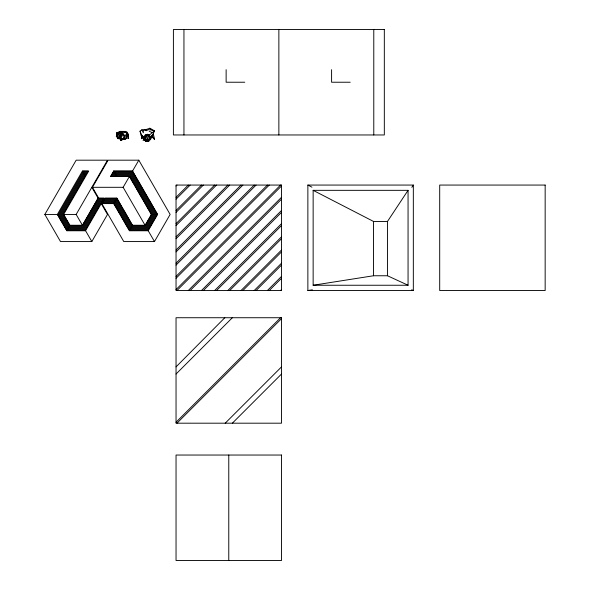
<?xml version="1.0" encoding="UTF-8"?>
<svg xmlns="http://www.w3.org/2000/svg" width="590" height="590" viewBox="0 0 590 590"><rect width="100%" height="100%" fill="white"/><g stroke="black" fill="none" stroke-linecap="round" stroke-linejoin="round"><path stroke-width="0.89" d="M142.035 135.213L142.02 136.43L143.672 139.24L143.68 138.208M150.546 138.871L150.575 137.16L148.99 135.051L147.603 134.306L145.088 135.169C143.274 137.087 143.93 140.737 146.6 141.475L148.739 141.298L150.546 138.871L150.575 137.16L148.99 135.051M144.262 136.504L144.196 138.945L145.221 140.73L146.6 141.475M121.769 134.431L120.058 135.634L119.962 137.876L122.381 139.144L124.239 138.215L124.8 136.29L123.812 134.491L121.651 134.122L120.692 135.449L119.962 137.876L122.381 139.144L124.121 137.632L124.239 138.215L121.511 138.857L121.879 132.507L117.69 134.719L116.488 132.957L120.257 131.371L125.5 131.408L127.58 134.395L125.486 138.945L120.508 139.955L120.633 138.879L117.395 137.448L116.547 135.597L116.488 132.957L118.693 132.706M126.813 133.222L128.148 133.982L128.642 138.281L126.931 137.942L121.297 139.793L120.176 138.812L117.712 138.621L117.934 137.204M150.118 139.837L150.62 137.573L149.55 135.634L147.603 134.306L145.088 135.169M143.672 139.24L141.157 135.361L140.022 131.172L141.829 129.829L146.445 129.387L146.114 130.766L148.547 129.653L151.593 130.014L149.816 128.222L143.754 130.434M149.631 137.603L148.437 140.11L146.423 140.25L145.103 137.632L145.531 136.246L147.434 135.28L148.968 136.017L149.41 136.939L149.447 138.237L148.591 139.985L147.412 140.509L146.165 139.756L145.162 137.868L145.369 136.519L146.593 135.471L149.012 135.973L149.631 137.603L148.429 135.921L146.165 135.951L145.103 137.632M142.293 136.312L141.541 138.739L142.433 136.467M152.294 136.379L152.84 134.704L152.368 134.963M122.211 138.997L125.707 139.107L126.813 136.135M119.239 133.805L117.69 134.719L118.435 134.874L120.257 131.371L117.934 133.141L117.69 134.719L120.692 135.449L120.235 133.222L121.252 132.492L121.496 133.052L122.676 132.728L123.31 135.029M127.742 136.098L128.052 135.412L128.524 137.404L127.742 136.098L128.642 138.281M143.886 138.775L143.156 140.368L143.953 138.731M150.915 138.916L154.521 130.818L149.816 128.222M145.885 136.851L146.593 135.471M117.137 134.933L116.252 136.526L117.469 137.227L117.712 138.621M98.088 198.166L104.356 198.166L101.222 203.587L107.491 214.443L91.826 241.568L60.505 241.568L44.84 214.443L76.162 160.185L107.491 160.185L76.162 214.443L63.632 214.443L69.9 225.292L82.43 225.292L98.088 198.166L91.826 187.31M44.84 214.443L57.37 214.443L82.43 171.034L88.692 171.041L63.632 214.443M57.909 215.372L83.507 171.034M58.454 216.316L84.591 171.041M58.993 217.253L85.675 171.041M59.538 218.189L86.76 171.041M60.077 219.133L87.844 171.041M60.623 220.07L63.75 214.642M61.161 221.007L64.295 215.586M61.707 221.951L64.834 216.523M62.245 222.887L65.379 217.459M62.791 223.824L65.918 218.403M63.329 224.768L66.464 219.34M63.875 225.705L67.002 220.277M64.413 226.641L67.548 221.22M64.959 227.585L68.086 222.157M65.497 228.522L68.632 223.094M66.043 229.458L69.17 224.038M66.582 230.402L69.716 224.974M57.37 214.443L66.766 230.719L69.9 225.292M98.714 198.166L92.453 187.31L108.118 160.185L138.812 160.185L170.134 214.443L154.477 241.568L123.775 241.568L101.849 203.587L104.983 198.166L116.886 198.166L132.543 225.292L129.409 230.719L113.752 203.594L116.857 198.166M67.481 230.719L70.616 225.292M68.565 230.719L71.7 225.292M69.65 230.719L72.784 225.292M70.734 230.719L73.868 225.292M71.818 230.719L74.952 225.292M72.909 230.719L76.036 225.292M73.993 230.719L77.12 225.292M75.078 230.719L78.205 225.292M76.162 230.719L79.289 225.292M77.246 230.719L80.373 225.292M78.33 230.719L81.457 225.292M79.414 230.719L98.206 198.166M110.736 176.462L113.87 171.041M80.498 230.719L99.29 198.166M111.82 176.462L114.954 171.041M81.582 230.719L100.374 198.166M112.904 176.462L116.038 171.041M82.666 230.719L101.458 198.166M113.988 176.462L117.122 171.041M83.751 230.719L102.542 198.166M115.072 176.462L118.207 171.041M84.835 230.719L103.626 198.166M116.156 176.462L119.291 171.041M91.826 241.568L85.565 230.719L101.222 203.587M117.24 176.462L120.375 171.041M102.667 203.587L105.794 198.166M118.325 176.462L121.459 171.041M103.752 203.594L106.879 198.166M119.409 176.462L122.543 171.041M104.836 203.594L107.963 198.166M120.493 176.462L123.627 171.041M105.92 203.594L109.047 198.166M121.577 176.462L124.711 171.041M107.004 203.594L110.131 198.166M122.661 176.462L125.795 171.041M108.088 203.594L111.222 198.166M123.745 176.462L126.88 171.034M109.172 203.594L112.307 198.166M124.829 176.462L127.964 171.034M110.256 203.594L113.391 198.166M125.913 176.462L129.048 171.034M111.34 203.594L114.475 198.166M126.998 176.462L130.132 171.034M112.425 203.594L115.559 198.166M128.082 176.462L131.216 171.034M113.509 203.594L116.643 198.166M129.173 176.462L132.3 171.034M132.543 225.292L145.074 225.292L123.148 187.31L129.417 176.462L110.618 176.462L113.752 171.041L132.543 171.034L138.812 160.185M114.172 204.317L117.307 198.896M129.837 177.192L132.964 171.764M114.718 205.261L117.845 199.833M130.375 178.128L133.51 172.708M115.257 206.198L118.391 200.77M130.921 179.072L134.048 173.644M115.802 207.134L118.929 201.714M131.459 180.009L134.594 174.581M116.341 208.078L119.475 202.65M132.005 180.946L135.132 175.525M116.886 209.015L120.013 203.587M132.543 181.89L135.678 176.462M117.425 209.952L120.559 204.531M133.089 182.826L136.216 177.398M117.971 210.895L121.097 205.468M133.628 183.763L136.762 178.342M118.509 211.832L121.643 206.404M134.173 184.707L137.3 179.279M119.055 212.769L122.182 207.348M134.712 185.644L137.846 180.216M119.593 213.713L122.727 208.285M135.258 186.58L138.392 181.16M120.139 214.649L123.266 209.221M135.796 187.524L138.93 182.096M120.677 215.586L123.812 210.165M136.342 188.461L139.476 183.033M121.223 216.53L124.35 211.102M136.88 189.397L140.014 183.977M121.761 217.467L124.896 212.039M137.426 190.341L140.56 184.913M122.307 218.403L125.434 212.983M137.964 191.278L141.099 185.85M122.845 219.347L125.98 213.919M138.51 192.215L141.644 186.794M123.391 220.284L126.518 214.856M139.048 193.159L142.183 187.731M123.93 221.22L127.064 215.8M139.594 194.095L142.728 188.667M124.475 222.165L127.602 216.737M140.132 195.032L143.267 189.611M125.014 223.101L128.148 217.673M140.678 195.976L143.812 190.548M125.559 224.038L128.694 218.617M141.216 196.913L144.351 191.484M126.098 224.982L129.232 219.554M141.762 197.849L144.897 192.429M126.644 225.918L129.778 220.498M142.308 198.793L145.435 193.365M127.182 226.855L130.316 221.434M142.846 199.73L145.981 194.302M127.728 227.799L130.862 222.371M143.392 200.666L146.519 195.246M128.266 228.736L131.4 223.315M143.93 201.61L147.065 196.182M128.812 229.68L131.946 224.252M144.476 202.547L147.603 197.119M129.35 230.616L132.484 225.188M145.015 203.484L148.149 198.063M130.375 230.719L133.51 225.292M145.56 204.428L148.687 199M131.459 230.719L134.594 225.292M146.099 205.364L149.233 199.944M132.543 230.719L135.678 225.292M146.645 206.301L149.772 200.88M133.628 230.719L136.762 225.292M147.183 207.245L150.317 201.817M134.712 230.719L137.846 225.292M147.729 208.181L150.856 202.761M135.803 230.719L138.93 225.292M148.267 209.118L151.401 203.697M136.887 230.719L140.014 225.292M148.813 210.062L151.94 204.634M137.972 230.719L141.099 225.292M149.351 210.999L152.486 205.578M139.056 230.719L142.183 225.292M149.897 211.943L153.024 206.515M140.14 230.719L143.267 225.292M150.435 212.879L153.57 207.451M141.224 230.719L144.358 225.292M150.981 213.816L154.115 208.395M145.074 225.292L151.342 214.443L157.604 214.443L132.543 171.034M142.308 230.719L154.654 209.332M143.392 230.719L155.2 210.269M144.476 230.719L155.738 211.213M145.56 230.719L156.284 212.149M146.645 230.719L156.822 213.086M147.729 230.719L157.368 214.03M129.409 230.719L148.208 230.719L157.604 214.443M120.257 131.371L119.431 132.625L123.148 131.467L127.101 132.204L127.58 134.395L124.247 135.427M408.059 285.25L387.49 275.759L387.49 221.442L408.059 190.334L313.143 190.334L313.143 285.25L408.059 285.25L408.059 190.334M411.827 187.332L413.332 185.061L307.869 185.061L307.869 290.523L413.332 290.523L413.332 185.061M151.918 135.951L152.84 134.704M146.423 140.25L147.389 139.21L148.429 135.921L148.968 136.017M145.302 130.545L146.445 129.387M176.041 366.892L224.812 317.73M176.041 185.99L176.971 185.061M176.041 197.311L188.291 185.061M176.041 199.169L190.157 185.061M176.041 210.49L201.47 185.061M176.041 212.356L203.336 185.061M176.041 223.676L214.657 185.061M176.041 225.535L216.523 185.061M176.041 236.856L227.836 185.061M176.041 238.721L229.702 185.061M176.041 250.042L241.022 185.061M176.041 251.908L242.888 185.061M176.041 263.221L254.202 185.061M176.041 265.087L256.067 185.061M176.041 276.408L267.388 185.061M176.041 278.274L269.254 185.061M176.041 289.587L280.567 185.061M176.971 290.523L281.504 185.99M188.291 290.523L281.504 197.311M190.157 290.523L281.504 199.169M201.47 290.523L281.504 210.49M203.336 290.523L281.504 212.356M214.657 290.523L281.504 223.676M216.523 290.523L281.504 225.535M227.836 290.523L281.504 236.856M229.702 290.523L281.504 238.721M241.022 290.523L281.504 250.042M242.888 290.523L281.504 251.908M254.202 290.523L281.504 263.221M256.067 290.523L281.504 265.087M176.041 374.031L232.342 317.73M267.388 290.523L281.504 276.408M269.254 290.523L281.504 278.274M280.567 290.523L281.504 289.587M176.041 422.256L280.567 317.73M176.971 423.192L281.504 318.659M225.203 423.192L281.504 366.892M232.342 423.192L281.504 374.031M149.13 135.265L154.521 130.818L152.058 130.272M152.316 134.918L153.348 133.996L154.587 139.336L151.283 136.393M126.828 135.103L128.148 133.982M151.018 136.902L152.294 136.113L151.8 135.383L154.587 139.336L151.881 135.781M120.692 135.449L117.395 137.448L116.805 134.727M120.235 133.222L121.879 132.507L122.676 132.728M126.931 137.942L120.906 140.339L120.508 139.955M150.059 137.138L152.25 136.423M313.143 285.25L373.514 275.759L387.49 275.759M307.869 290.523L312.376 289.815M125.028 132.278L127.101 132.204M244.747 82.231L226.132 82.231L226.132 69.686M350.209 82.231L331.595 82.231L331.595 69.686M92.453 187.31L123.148 187.31M101.841 203.587L113.752 203.594M313.143 190.334L373.514 221.442L387.49 221.442M66.766 230.719L85.557 230.719M146.327 135.53L148.208 135.545M126.562 132.639L124.047 132.61L123.148 131.467L124.402 132.013M148.739 141.298L146.054 141.246L144.572 139.941L144.048 138.429M124.291 135.847L126.924 136.32M120.058 135.634L123.871 135.855L124.239 138.215M149.196 131.246L152.05 132.521M411.687 289.764L413.332 290.523M141.157 135.361L144.048 136.799M307.869 185.061L311.948 187.163M148.437 140.11L147.389 139.21L146.165 135.951M121.879 132.507L123.103 133.701M119.261 137.684L120.906 140.339M129.417 176.462L151.342 214.443M113.73 171.071L116.842 176.462M148.208 230.712L154.477 241.568M82.46 171.034L85.572 176.44M76.162 214.443L82.43 225.292M141.829 129.829L143.377 132.831L143.326 130.833M118.17 134.343L118.435 134.874M148.547 135.811L149.329 137.382M140.022 131.172L141.814 135.693M127.831 134.837L128.037 136.12M373.78 29.5L373.78 134.963M373.514 221.442L373.514 275.759M278.864 29.5L278.864 134.963M228.773 455.038L228.773 560.5M183.947 29.5L183.947 134.963M384.326 29.5L173.401 29.5L173.401 134.963L384.326 134.963L384.326 29.5M281.504 185.061L176.041 185.061L176.041 290.523L281.504 290.523L281.504 185.061M545.16 185.061L439.698 185.061L439.698 290.523L545.16 290.523L545.16 185.061M281.504 317.73L176.041 317.73L176.041 423.192L281.504 423.192L281.504 317.73M281.504 455.038L176.041 455.038L176.041 560.5L281.504 560.5L281.504 455.038"/></g></svg>
